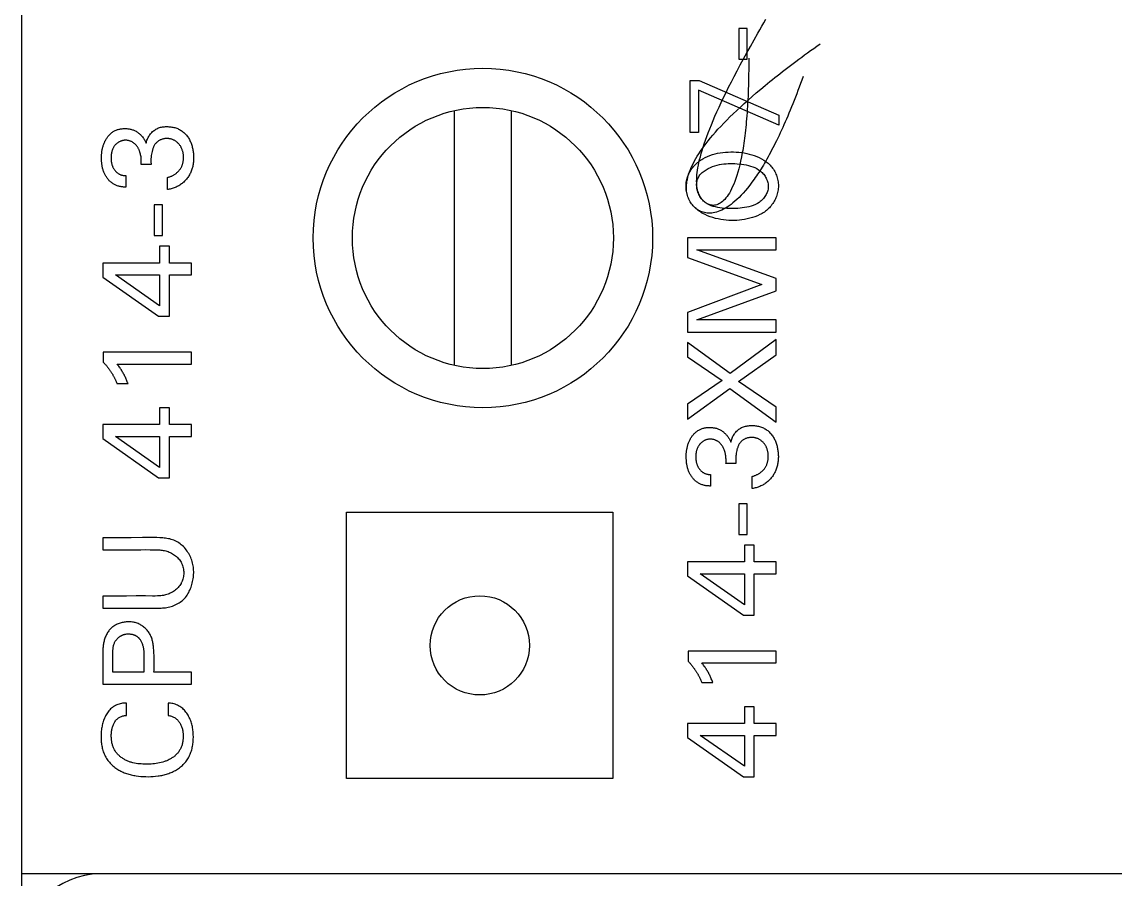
# Model space of a CAD drawing. Extents: x 10 to 610, y -247 to 1644.
# Drawn here: x 114.65 to 135.59, y 764.63 to 781.05 of the extents above; entities that cross this region are included whole.
import ezdxf

# ---------------------------------------------------------------- set-up
doc = ezdxf.new("R2010")
doc.units = 0
doc.header["$LTSCALE"] = 5
doc.header["$MEASUREMENT"] = 0
doc.layers.get('0').update_dxf_attribs({"linetype": 'CONTINUOUS'})

# ---------------------------------------------------------------- blocks, each defined once
blk = doc.blocks.new('L50')
at = {"color": 7, "linetype": 'Continuous'}
for p, q in [((-3, 16.4), (-3, 166.1)), ((285.5, 66.15), (-1.5, 66.15))]:
    blk.add_line(p, q, dxfattribs=at)
at = {"linetype": 'Continuous'}
for p, q in [((-3, 66.15), (-3, 115.65)), ((10.891, 82.335), (10.731, 82.335)), ((10.731, 82.335), (10.731, 81.75)), ((10.891, 81.75), (10.891, 82.335)), ((10.731, 81.75), (10.891, 81.75)), ((9.802, 81.342), (9.97, 81.342)), ((9.802, 80.348), (9.802, 81.342)), ((9.97, 81.342), (11.5, 80.676)), ((11.5, 80.484), (9.961, 81.153)), ((9.961, 81.153), (9.961, 80.348)), ((5.28, 80.764), (5.28, 75.886)), ((6.38, 75.886), (6.38, 80.764)), ((11.5, 80.676), (11.5, 80.484)), ((9.961, 80.348), (9.802, 80.348)), ((-0.523, 79.733), (-0.714, 79.733)), ((-1.008, 79.52), (-1.008, 79.299)), ((-0.214, 79.251), (-0.214, 79.484)), ((-0.309, 78.958), (-0.469, 78.958)), ((-0.469, 78.958), (-0.469, 78.373)), ((-0.309, 78.373), (-0.309, 78.958)), ((-0.469, 78.373), (-0.309, 78.373)), ((11.45, 78.328), (9.75, 78.328)), ((9.75, 78.328), (9.75, 77.951)), ((11.45, 78.096), (11.45, 78.328)), ((-0.175, 78.168), (-0.361, 78.168)), ((-0.361, 78.168), (-0.361, 77.846)), ((-0.175, 77.846), (-0.175, 78.168)), ((9.75, 77.951), (11.173, 77.434)), ((11.45, 77.55), (9.926, 78.096)), ((9.926, 78.096), (11.45, 78.096)), ((-0.361, 77.846), (-1.45, 77.846)), ((-1.45, 77.846), (-1.45, 77.578)), ((0.25, 77.846), (-0.175, 77.846)), ((0.25, 77.619), (0.25, 77.846)), ((-1.45, 77.578), (-0.38, 76.828)), ((-0.361, 77.027), (-1.208, 77.619)), ((-1.208, 77.619), (-0.361, 77.619)), ((-0.361, 77.619), (-0.361, 77.027)), ((-0.175, 77.619), (0.25, 77.619)), ((-0.175, 76.828), (-0.175, 77.619)), ((11.45, 77.316), (11.45, 77.55)), ((11.173, 77.434), (9.75, 76.9)), ((9.928, 76.756), (11.45, 77.316)), ((9.75, 76.9), (9.75, 76.523)), ((-0.38, 76.828), (-0.175, 76.828)), ((11.45, 76.756), (9.928, 76.756)), ((11.45, 76.523), (11.45, 76.756)), ((9.75, 76.523), (11.45, 76.523)), ((10.564, 75.732), (9.75, 76.325)), ((9.75, 76.325), (9.75, 76.047)), ((11.45, 76.384), (10.564, 75.732)), ((11.45, 76.086), (11.45, 76.384)), ((0.25, 76.139), (-1.44, 76.139)), ((-1.44, 76.139), (-1.44, 75.946)), ((0.25, 75.911), (0.25, 76.139)), ((9.75, 76.047), (10.41, 75.598)), ((10.726, 75.579), (11.45, 76.086)), ((-1.178, 75.911), (0.25, 75.911)), ((10.41, 75.598), (9.75, 75.146)), ((-1.179, 75.539), (-0.967, 75.539)), ((9.75, 74.856), (10.56, 75.441)), ((10.56, 75.441), (11.45, 74.799)), ((11.45, 75.084), (10.726, 75.579)), ((-0.175, 75.074), (-0.361, 75.074)), ((-0.361, 75.074), (-0.361, 74.752)), ((-0.175, 74.752), (-0.175, 75.074)), ((9.75, 75.146), (9.75, 74.856)), ((11.45, 74.799), (11.45, 75.084)), ((-0.361, 74.752), (-1.45, 74.752)), ((-1.45, 74.752), (-1.45, 74.484)), ((0.25, 74.752), (-0.175, 74.752)), ((0.25, 74.525), (0.25, 74.752)), ((-1.45, 74.484), (-0.38, 73.734)), ((-0.361, 73.933), (-1.208, 74.525)), ((-1.208, 74.525), (-0.361, 74.525)), ((-0.361, 74.525), (-0.361, 73.933)), ((-0.175, 74.525), (0.25, 74.525)), ((-0.175, 73.734), (-0.175, 74.525)), ((10.677, 74.01), (10.486, 74.01)), ((-0.38, 73.734), (-0.175, 73.734)), ((10.192, 73.797), (10.192, 73.576)), ((10.986, 73.528), (10.986, 73.761)), ((10.891, 73.235), (10.731, 73.235)), ((10.731, 73.235), (10.731, 72.65)), ((10.891, 72.65), (10.891, 73.235)), ((3.22, 73.075), (8.32, 73.075)), ((3.22, 67.975), (3.22, 73.075)), ((8.32, 73.075), (8.32, 67.975)), ((-1.45, 72.587), (-1.45, 72.356)), ((10.731, 72.65), (10.891, 72.65)), ((-1.45, 72.356), (-1.177, 72.356)), ((11.025, 72.445), (10.839, 72.445)), ((10.839, 72.445), (10.839, 72.123)), ((11.025, 72.123), (11.025, 72.445)), ((10.839, 72.123), (9.75, 72.123)), ((9.75, 72.123), (9.75, 71.855)), ((11.45, 72.123), (11.025, 72.123)), ((11.45, 71.896), (11.45, 72.123)), ((9.75, 71.855), (10.82, 71.105)), ((10.839, 71.304), (9.992, 71.896)), ((9.992, 71.896), (10.839, 71.896)), ((10.839, 71.896), (10.839, 71.304)), ((11.025, 71.896), (11.45, 71.896)), ((11.025, 71.105), (11.025, 71.896)), ((-1.45, 71.47), (-1.45, 71.238)), ((-0.813, 71.471), (-0.995, 71.47)), ((-1.45, 71.238), (-1.341, 71.238)), ((10.82, 71.105), (11.025, 71.105)), ((11.45, 70.416), (9.76, 70.416)), ((9.76, 70.416), (9.76, 70.223)), ((11.45, 70.188), (11.45, 70.416)), ((10.022, 70.188), (11.45, 70.188)), ((-0.664, 70.013), (-1.257, 70.013)), ((-0.665, 70.127), (-0.664, 70.013)), ((0.25, 70.013), (-0.472, 70.013)), ((0.25, 69.78), (0.25, 70.013)), ((-1.45, 69.78), (0.25, 69.78)), ((10.021, 69.816), (10.233, 69.816)), ((-0.999, 69.182), (-0.999, 69.421)), ((-0.201, 69.421), (-0.201, 69.182)), ((11.025, 69.351), (10.839, 69.351)), ((10.839, 69.351), (10.839, 69.029)), ((11.025, 69.029), (11.025, 69.351)), ((10.839, 69.029), (9.75, 69.029)), ((9.75, 69.029), (9.75, 68.761)), ((11.45, 69.029), (11.025, 69.029)), ((11.45, 68.802), (11.45, 69.029)), ((9.75, 68.761), (10.82, 68.011)), ((10.839, 68.21), (9.992, 68.802)), ((9.992, 68.802), (10.839, 68.802)), ((10.839, 68.802), (10.839, 68.21)), ((11.025, 68.802), (11.45, 68.802)), ((11.025, 68.011), (11.025, 68.802)), ((8.32, 67.975), (3.22, 67.975)), ((10.82, 68.011), (11.025, 68.011)), ((124, 66.15), (-3, 66.15))]:
    blk.add_line(p, q, dxfattribs=at)
for points in [[(9.948, 79.671), (9.957, 79.721), (9.968, 79.772), (9.981, 79.826), (9.995, 79.882), (10.011, 79.941), (10.028, 80.001), (10.048, 80.064), (10.07, 80.129), (10.093, 80.197), (10.118, 80.267), (10.145, 80.339), (10.175, 80.414), (10.206, 80.492), (10.24, 80.572), (10.275, 80.655), (10.313, 80.74), (10.353, 80.829), (10.396, 80.92), (10.441, 81.014), (10.488, 81.111), (10.537, 81.211), (10.589, 81.313), (10.643, 81.419), (10.7, 81.528), (10.76, 81.64), (10.822, 81.755), (10.887, 81.873), (10.954, 81.994), (11.024, 82.119), (11.097, 82.247), (11.135, 82.312), (11.173, 82.378), (11.212, 82.445), (11.252, 82.513)], [(9.788, 79.043), (9.776, 79.066), (9.766, 79.09), (9.757, 79.115), (9.749, 79.141), (9.743, 79.168), (9.737, 79.195), (9.733, 79.223), (9.731, 79.253), (9.729, 79.283), (9.73, 79.314), (9.731, 79.346), (9.735, 79.378), (9.739, 79.412), (9.746, 79.447), (9.754, 79.482), (9.764, 79.519), (9.776, 79.556), (9.789, 79.595), (9.804, 79.634), (9.821, 79.674), (9.84, 79.716), (9.861, 79.758), (9.885, 79.802), (9.91, 79.846), (9.937, 79.892), (9.966, 79.938), (9.998, 79.986), (10.031, 80.034), (10.067, 80.084), (10.106, 80.135), (10.146, 80.187), (10.189, 80.24), (10.235, 80.294), (10.283, 80.349), (10.333, 80.406), (10.386, 80.463), (10.442, 80.522), (10.5, 80.582), (10.561, 80.643), (10.625, 80.705), (10.691, 80.769), (10.761, 80.833), (10.833, 80.899), (10.908, 80.966), (10.986, 81.035), (11.067, 81.104), (11.151, 81.175), (11.238, 81.247), (11.283, 81.284), (11.328, 81.321), (11.374, 81.358), (11.421, 81.395), (11.469, 81.433), (11.518, 81.471), (11.567, 81.51), (11.618, 81.549), (11.669, 81.588), (11.721, 81.627), (11.773, 81.667), (11.827, 81.707), (11.882, 81.748), (11.937, 81.788), (11.993, 81.83), (12.05, 81.871), (12.108, 81.913), (12.167, 81.955), (12.226, 81.997), (12.287, 82.04)], [(10.922, 81.771), (10.922, 81.692), (10.922, 81.614), (10.921, 81.538), (10.92, 81.463), (10.919, 81.389), (10.917, 81.317), (10.915, 81.246), (10.913, 81.176), (10.91, 81.108), (10.908, 81.041), (10.904, 80.975), (10.901, 80.911), (10.897, 80.848), (10.893, 80.786), (10.889, 80.725), (10.885, 80.666), (10.88, 80.608), (10.875, 80.551), (10.87, 80.495), (10.864, 80.44), (10.859, 80.387), (10.853, 80.335), (10.847, 80.284), (10.84, 80.234), (10.834, 80.186), (10.827, 80.138), (10.82, 80.092), (10.813, 80.046), (10.806, 80.002), (10.798, 79.959), (10.782, 79.876), (10.766, 79.797), (10.749, 79.723), (10.731, 79.652), (10.713, 79.586), (10.694, 79.523), (10.675, 79.464), (10.655, 79.409), (10.635, 79.357), (10.614, 79.309), (10.594, 79.265), (10.572, 79.223), (10.551, 79.186), (10.529, 79.151), (10.507, 79.119), (10.485, 79.091), (10.463, 79.065), (10.441, 79.042), (10.418, 79.022), (10.396, 79.005), (10.374, 78.99), (10.352, 78.977), (10.33, 78.967), (10.308, 78.96), (10.286, 78.955), (10.265, 78.951), (10.244, 78.95), (10.223, 78.951), (10.203, 78.954), (10.183, 78.958), (10.163, 78.964), (10.144, 78.972), (10.125, 78.982), (10.107, 78.992), (10.09, 79.005), (10.073, 79.018), (10.057, 79.033), (10.042, 79.048), (10.027, 79.065), (10.013, 79.083), (10, 79.101), (9.988, 79.121), (9.977, 79.141), (9.967, 79.161), (9.957, 79.182), (9.949, 79.204), (9.942, 79.225), (9.936, 79.247), (9.931, 79.27), (9.927, 79.292), (9.925, 79.314), (9.923, 79.336), (9.923, 79.358), (9.925, 79.38), (9.928, 79.401), (9.932, 79.421), (9.937, 79.442), (9.945, 79.461), (9.953, 79.48), (9.963, 79.498), (9.975, 79.516), (9.987, 79.533), (10.001, 79.549), (10.016, 79.564), (10.032, 79.579), (10.067, 79.607), (10.104, 79.632), (10.145, 79.654), (10.187, 79.675), (10.23, 79.692), (10.273, 79.707), (10.317, 79.72), (10.36, 79.73), (10.403, 79.738), (10.446, 79.744), (10.488, 79.748), (10.53, 79.75), (10.572, 79.751), (10.614, 79.75), (10.656, 79.749), (10.699, 79.745), (10.785, 79.737), (10.828, 79.731), (10.872, 79.723), (10.915, 79.714), (10.957, 79.703), (10.998, 79.69), (11.038, 79.674), (11.076, 79.655), (11.112, 79.633), (11.147, 79.607), (11.163, 79.593), (11.179, 79.578), (11.194, 79.561), (11.208, 79.544), (11.221, 79.527), (11.234, 79.508), (11.245, 79.489), (11.256, 79.469), (11.265, 79.449), (11.273, 79.428), (11.28, 79.407), (11.286, 79.386), (11.291, 79.365), (11.294, 79.343), (11.295, 79.322), (11.296, 79.3), (11.294, 79.279), (11.291, 79.258), (11.286, 79.236), (11.28, 79.216), (11.273, 79.195), (11.265, 79.175), (11.255, 79.155), (11.244, 79.136), (11.232, 79.118), (11.219, 79.1), (11.205, 79.082), (11.19, 79.066), (11.174, 79.05), (11.158, 79.035), (11.141, 79.021), (11.124, 79.007), (11.087, 78.984), (11.049, 78.964), (11.009, 78.947), (10.968, 78.933), (10.926, 78.922), (10.884, 78.913), (10.841, 78.906), (10.799, 78.9), (10.757, 78.896), (10.715, 78.893), (10.673, 78.89), (10.588, 78.889), (10.503, 78.892), (10.415, 78.898), (10.371, 78.903), (10.328, 78.91), (10.284, 78.919), (10.242, 78.93), (10.201, 78.944), (10.162, 78.961), (10.124, 78.981), (10.106, 78.993), (10.089, 79.005), (10.072, 79.019), (10.056, 79.034), (10.041, 79.05), (10.026, 79.067), (10.012, 79.085), (9.999, 79.104), (9.987, 79.125), (9.976, 79.147), (9.966, 79.171), (9.957, 79.196), (9.949, 79.222), (9.942, 79.25), (9.936, 79.28), (9.931, 79.311), (9.928, 79.344), (9.925, 79.378), (9.924, 79.415), (9.925, 79.453), (9.926, 79.492), (9.93, 79.534), (9.934, 79.578), (9.94, 79.623), (9.948, 79.671)], [(11.964, 81.42), (11.939, 81.35), (11.914, 81.282), (11.889, 81.214), (11.865, 81.148), (11.84, 81.083), (11.815, 81.019), (11.791, 80.956), (11.766, 80.895), (11.742, 80.834), (11.718, 80.774), (11.693, 80.716), (11.669, 80.659), (11.645, 80.602), (11.621, 80.547), (11.597, 80.492), (11.573, 80.439), (11.549, 80.387), (11.525, 80.336), (11.502, 80.286), (11.478, 80.236), (11.455, 80.188), (11.431, 80.141), (11.408, 80.095), (11.385, 80.049), (11.361, 80.005), (11.338, 79.962), (11.315, 79.919), (11.293, 79.878), (11.27, 79.837), (11.247, 79.798), (11.224, 79.759), (11.202, 79.721), (11.18, 79.684), (11.157, 79.648), (11.135, 79.613), (11.113, 79.579), (11.091, 79.545), (11.069, 79.513), (11.048, 79.481), (11.026, 79.45), (10.983, 79.391), (10.941, 79.335), (10.899, 79.282), (10.857, 79.232), (10.816, 79.186), (10.776, 79.142), (10.736, 79.102), (10.697, 79.064), (10.658, 79.029), (10.62, 78.997), (10.583, 78.967), (10.546, 78.941), (10.51, 78.916), (10.474, 78.895), (10.439, 78.875), (10.405, 78.858), (10.371, 78.844), (10.338, 78.831), (10.306, 78.821), (10.274, 78.813), (10.243, 78.807), (10.213, 78.803), (10.184, 78.801), (10.155, 78.801), (10.128, 78.802), (10.101, 78.806), (10.074, 78.811), (10.049, 78.817), (10.025, 78.825), (10.001, 78.835), (9.978, 78.846), (9.956, 78.858), (9.935, 78.872), (9.915, 78.887), (9.896, 78.903), (9.877, 78.92), (9.86, 78.938), (9.844, 78.958), (9.828, 78.978), (9.814, 78.999), (9.8, 79.02), (9.788, 79.043), (9.776, 79.066), (9.766, 79.09), (9.756, 79.114), (9.748, 79.138), (9.741, 79.163), (9.735, 79.189), (9.73, 79.215), (9.726, 79.24), (9.723, 79.266), (9.721, 79.292), (9.721, 79.319), (9.721, 79.345), (9.723, 79.371), (9.726, 79.396), (9.73, 79.422), (9.736, 79.447), (9.742, 79.472), (9.75, 79.496), (9.759, 79.52), (9.769, 79.544), (9.78, 79.567), (9.792, 79.59), (9.805, 79.612), (9.819, 79.634), (9.834, 79.655), (9.85, 79.675), (9.866, 79.695), (9.883, 79.714), (9.901, 79.733), (9.92, 79.751), (9.939, 79.768), (9.959, 79.784), (9.979, 79.8), (10, 79.815), (10.021, 79.829), (10.042, 79.842), (10.087, 79.867), (10.132, 79.888), (10.179, 79.907), (10.227, 79.923), (10.276, 79.937), (10.326, 79.948), (10.376, 79.957), (10.427, 79.964), (10.478, 79.968), (10.53, 79.971), (10.581, 79.973), (10.632, 79.972), (10.683, 79.97), (10.733, 79.967), (10.783, 79.961), (10.833, 79.954), (10.883, 79.944), (10.932, 79.933), (10.98, 79.919), (11.029, 79.903), (11.076, 79.885), (11.123, 79.864), (11.168, 79.841), (11.212, 79.815), (11.233, 79.801), (11.254, 79.786), (11.274, 79.771), (11.293, 79.755), (11.312, 79.738), (11.33, 79.72), (11.347, 79.701), (11.364, 79.682), (11.38, 79.662), (11.394, 79.641), (11.408, 79.62), (11.421, 79.597), (11.433, 79.574), (11.443, 79.55), (11.453, 79.526), (11.462, 79.501), (11.469, 79.476), (11.476, 79.451), (11.481, 79.425), (11.485, 79.399), (11.488, 79.373), (11.49, 79.347), (11.49, 79.322), (11.49, 79.296), (11.488, 79.27), (11.485, 79.245), (11.481, 79.219), (11.475, 79.194), (11.469, 79.169), (11.461, 79.145), (11.453, 79.121), (11.444, 79.097), (11.433, 79.073), (11.422, 79.05), (11.409, 79.028), (11.396, 79.006), (11.382, 78.984), (11.367, 78.964), (11.352, 78.943), (11.335, 78.924), (11.318, 78.905), (11.3, 78.887), (11.281, 78.87), (11.262, 78.853), (11.242, 78.837), (11.222, 78.822), (11.2, 78.808), (11.179, 78.795), (11.156, 78.783), (11.134, 78.772), (11.087, 78.751), (11.039, 78.733), (10.991, 78.717), (10.941, 78.704), (10.892, 78.692), (10.842, 78.682), (10.792, 78.674)], [(-1.008, 79.299), (-1.023, 79.299), (-1.038, 79.3), (-1.053, 79.301), (-1.068, 79.302), (-1.083, 79.304), (-1.098, 79.306), (-1.113, 79.309), (-1.128, 79.312), (-1.143, 79.316), (-1.158, 79.32), (-1.172, 79.325), (-1.187, 79.33), (-1.201, 79.336), (-1.215, 79.343), (-1.228, 79.349), (-1.241, 79.357), (-1.254, 79.365), (-1.267, 79.373), (-1.279, 79.382), (-1.291, 79.391), (-1.303, 79.401), (-1.314, 79.411), (-1.325, 79.422), (-1.335, 79.433), (-1.345, 79.445), (-1.355, 79.457), (-1.364, 79.469), (-1.373, 79.481), (-1.381, 79.494), (-1.389, 79.506), (-1.397, 79.52), (-1.404, 79.533), (-1.411, 79.546), (-1.418, 79.56), (-1.424, 79.574), (-1.43, 79.588), (-1.435, 79.602), (-1.44, 79.617), (-1.445, 79.631), (-1.449, 79.646), (-1.453, 79.66), (-1.456, 79.675), (-1.459, 79.69), (-1.462, 79.705), (-1.465, 79.72), (-1.467, 79.735), (-1.469, 79.75), (-1.471, 79.765), (-1.473, 79.795), (-1.475, 79.825), (-1.475, 79.856), (-1.475, 79.886), (-1.474, 79.916), (-1.471, 79.947), (-1.47, 79.962), (-1.468, 79.977), (-1.466, 79.992), (-1.463, 80.007), (-1.46, 80.022), (-1.457, 80.036), (-1.454, 80.051), (-1.45, 80.066), (-1.446, 80.081), (-1.442, 80.095), (-1.437, 80.109), (-1.432, 80.124), (-1.426, 80.138), (-1.42, 80.152), (-1.414, 80.166), (-1.408, 80.179), (-1.401, 80.193), (-1.393, 80.206), (-1.385, 80.219), (-1.377, 80.232), (-1.369, 80.245), (-1.36, 80.257), (-1.351, 80.269), (-1.341, 80.281), (-1.331, 80.292), (-1.321, 80.303), (-1.31, 80.314), (-1.299, 80.324), (-1.287, 80.334), (-1.275, 80.343), (-1.263, 80.352), (-1.25, 80.361), (-1.237, 80.369), (-1.224, 80.376), (-1.21, 80.383), (-1.196, 80.389), (-1.182, 80.395), (-1.168, 80.4), (-1.153, 80.404), (-1.138, 80.408), (-1.124, 80.411), (-1.109, 80.414), (-1.094, 80.417), (-1.079, 80.418), (-1.063, 80.42), (-1.048, 80.421), (-1.033, 80.421), (-1.018, 80.421), (-1.003, 80.42), (-0.987, 80.419), (-0.972, 80.418), (-0.957, 80.416), (-0.942, 80.414), (-0.927, 80.411), (-0.912, 80.407), (-0.898, 80.403), (-0.883, 80.399), (-0.869, 80.394), (-0.855, 80.388), (-0.841, 80.382), (-0.827, 80.375), (-0.814, 80.368), (-0.801, 80.36), (-0.788, 80.352), (-0.776, 80.343), (-0.764, 80.334), (-0.752, 80.324), (-0.74, 80.314), (-0.729, 80.304), (-0.719, 80.293), (-0.708, 80.282), (-0.699, 80.27), (-0.689, 80.259), (-0.68, 80.246), (-0.671, 80.234), (-0.663, 80.222), (-0.655, 80.209), (-0.647, 80.196), (-0.64, 80.182), (-0.633, 80.169), (-0.626, 80.155), (-0.62, 80.141)], [(-0.62, 80.141), (-0.616, 80.16), (-0.61, 80.179), (-0.604, 80.197), (-0.597, 80.216), (-0.589, 80.234), (-0.58, 80.251), (-0.571, 80.269), (-0.56, 80.285), (-0.549, 80.302), (-0.537, 80.318), (-0.524, 80.333), (-0.51, 80.347), (-0.496, 80.361), (-0.481, 80.374), (-0.466, 80.386), (-0.45, 80.397), (-0.433, 80.408), (-0.416, 80.417), (-0.399, 80.425), (-0.381, 80.432), (-0.362, 80.438), (-0.343, 80.444), (-0.324, 80.448), (-0.305, 80.451), (-0.285, 80.454), (-0.266, 80.456), (-0.246, 80.457), (-0.226, 80.457), (-0.206, 80.457), (-0.187, 80.456), (-0.167, 80.455), (-0.148, 80.453), (-0.129, 80.45), (-0.109, 80.447), (-0.09, 80.443), (-0.071, 80.438), (-0.053, 80.432), (-0.034, 80.426), (-0.016, 80.419), (0.002, 80.411), (0.019, 80.402), (0.036, 80.392), (0.053, 80.382), (0.069, 80.371), (0.085, 80.359), (0.1, 80.347), (0.114, 80.334), (0.128, 80.32), (0.142, 80.306), (0.154, 80.291), (0.166, 80.275), (0.178, 80.26), (0.189, 80.243), (0.199, 80.227), (0.209, 80.21), (0.218, 80.193), (0.226, 80.175), (0.234, 80.157), (0.241, 80.139), (0.248, 80.121), (0.254, 80.102), (0.259, 80.083), (0.264, 80.064), (0.269, 80.045), (0.273, 80.026), (0.276, 80.007), (0.28, 79.988), (0.282, 79.969), (0.284, 79.949), (0.286, 79.93), (0.287, 79.91), (0.288, 79.891), (0.289, 79.871), (0.289, 79.852), (0.288, 79.832), (0.287, 79.813), (0.286, 79.793), (0.284, 79.774), (0.282, 79.755), (0.279, 79.735), (0.276, 79.716), (0.272, 79.697), (0.267, 79.678), (0.262, 79.659), (0.256, 79.64), (0.25, 79.622), (0.243, 79.604), (0.235, 79.586), (0.227, 79.568), (0.218, 79.551), (0.209, 79.534), (0.199, 79.517), (0.189, 79.5), (0.178, 79.484), (0.166, 79.469), (0.154, 79.453), (0.141, 79.438), (0.128, 79.424), (0.114, 79.41), (0.1, 79.396), (0.086, 79.383), (0.071, 79.371), (0.055, 79.359), (0.039, 79.348), (0.023, 79.337), (0.006, 79.327), (-0.011, 79.317), (-0.028, 79.308), (-0.046, 79.3), (-0.064, 79.292), (-0.082, 79.285), (-0.1, 79.278), (-0.119, 79.272), (-0.138, 79.267), (-0.157, 79.262), (-0.176, 79.258), (-0.195, 79.254), (-0.214, 79.251)], [(-0.214, 79.484), (-0.201, 79.487), (-0.189, 79.49), (-0.177, 79.494), (-0.165, 79.498), (-0.153, 79.502), (-0.142, 79.507), (-0.131, 79.511), (-0.12, 79.517), (-0.109, 79.522), (-0.098, 79.528), (-0.088, 79.534), (-0.077, 79.54), (-0.067, 79.547), (-0.057, 79.554), (-0.048, 79.562), (-0.038, 79.569), (-0.029, 79.577), (-0.019, 79.585), (-0.01, 79.594), (-0.002, 79.603), (0.007, 79.612), (0.015, 79.621), (0.022, 79.631), (0.03, 79.641), (0.037, 79.651), (0.043, 79.662), (0.05, 79.672), (0.055, 79.683), (0.061, 79.694), (0.066, 79.705), (0.07, 79.717), (0.074, 79.728), (0.078, 79.74), (0.081, 79.752), (0.084, 79.764), (0.087, 79.776), (0.089, 79.788), (0.091, 79.801), (0.093, 79.813), (0.094, 79.826), (0.095, 79.838), (0.096, 79.85), (0.096, 79.863), (0.096, 79.875), (0.096, 79.888), (0.095, 79.9), (0.094, 79.913), (0.093, 79.925), (0.091, 79.937), (0.089, 79.949), (0.087, 79.962), (0.084, 79.974), (0.081, 79.986), (0.077, 79.997), (0.073, 80.009), (0.069, 80.021), (0.064, 80.032), (0.059, 80.043), (0.054, 80.054), (0.048, 80.065), (0.042, 80.076), (0.035, 80.087), (0.028, 80.097), (0.021, 80.107), (0.013, 80.117), (0.005, 80.126), (-0.004, 80.135), (-0.012, 80.144), (-0.021, 80.153), (-0.031, 80.161), (-0.04, 80.169), (-0.05, 80.176), (-0.061, 80.183), (-0.071, 80.189), (-0.082, 80.195), (-0.093, 80.201), (-0.104, 80.206), (-0.116, 80.211), (-0.128, 80.215), (-0.139, 80.218), (-0.151, 80.222), (-0.164, 80.224), (-0.176, 80.226), (-0.188, 80.228), (-0.201, 80.229), (-0.213, 80.23), (-0.226, 80.23), (-0.238, 80.229), (-0.251, 80.228), (-0.264, 80.227), (-0.276, 80.225), (-0.289, 80.222), (-0.301, 80.219), (-0.313, 80.215), (-0.325, 80.211), (-0.337, 80.207), (-0.349, 80.202), (-0.36, 80.196), (-0.371, 80.19), (-0.382, 80.184), (-0.392, 80.177), (-0.402, 80.169), (-0.411, 80.161), (-0.421, 80.153), (-0.429, 80.144), (-0.437, 80.135), (-0.445, 80.126), (-0.452, 80.116), (-0.459, 80.106), (-0.465, 80.095), (-0.471, 80.084), (-0.476, 80.073), (-0.481, 80.062), (-0.486, 80.05), (-0.49, 80.038), (-0.494, 80.026), (-0.498, 80.014), (-0.501, 80.002), (-0.504, 79.99), (-0.507, 79.978), (-0.512, 79.953), (-0.517, 79.929), (-0.521, 79.905), (-0.522, 79.893), (-0.524, 79.881), (-0.525, 79.869), (-0.526, 79.857), (-0.527, 79.844), (-0.528, 79.832), (-0.528, 79.82), (-0.528, 79.808), (-0.528, 79.796), (-0.528, 79.783), (-0.527, 79.771), (-0.526, 79.758), (-0.525, 79.746), (-0.523, 79.733)], [(-0.714, 79.733), (-0.712, 79.754), (-0.712, 79.774), (-0.712, 79.795), (-0.712, 79.815), (-0.714, 79.835), (-0.715, 79.856), (-0.718, 79.876), (-0.721, 79.896), (-0.725, 79.916), (-0.727, 79.926), (-0.73, 79.936), (-0.732, 79.946), (-0.735, 79.956), (-0.738, 79.965), (-0.741, 79.975), (-0.744, 79.985), (-0.748, 79.995), (-0.752, 80.004), (-0.756, 80.014), (-0.76, 80.023), (-0.765, 80.032), (-0.77, 80.042), (-0.775, 80.051), (-0.78, 80.059), (-0.785, 80.068), (-0.791, 80.077), (-0.797, 80.085), (-0.803, 80.093), (-0.81, 80.101), (-0.817, 80.109), (-0.824, 80.116), (-0.831, 80.124), (-0.839, 80.13), (-0.847, 80.137), (-0.855, 80.143), (-0.863, 80.149), (-0.872, 80.155), (-0.88, 80.16), (-0.889, 80.165), (-0.899, 80.17), (-0.908, 80.174), (-0.917, 80.178), (-0.927, 80.182), (-0.937, 80.185), (-0.947, 80.188), (-0.957, 80.19), (-0.967, 80.192), (-0.977, 80.194), (-0.988, 80.195), (-0.998, 80.196), (-1.009, 80.196), (-1.019, 80.196), (-1.029, 80.196), (-1.04, 80.195), (-1.05, 80.194), (-1.06, 80.192), (-1.071, 80.19), (-1.081, 80.187), (-1.091, 80.185), (-1.1, 80.181), (-1.11, 80.178), (-1.12, 80.174), (-1.129, 80.169), (-1.138, 80.164), (-1.147, 80.159), (-1.156, 80.154), (-1.165, 80.148), (-1.173, 80.141), (-1.181, 80.135), (-1.189, 80.128), (-1.196, 80.121), (-1.204, 80.114), (-1.211, 80.106), (-1.218, 80.098), (-1.224, 80.09), (-1.23, 80.082), (-1.236, 80.073), (-1.242, 80.064), (-1.247, 80.055), (-1.252, 80.046), (-1.256, 80.037), (-1.261, 80.028), (-1.264, 80.018), (-1.268, 80.009), (-1.271, 79.999), (-1.274, 79.989), (-1.277, 79.979), (-1.28, 79.97), (-1.282, 79.959), (-1.284, 79.949), (-1.286, 79.939), (-1.287, 79.929), (-1.289, 79.919), (-1.29, 79.908), (-1.291, 79.898), (-1.291, 79.888), (-1.292, 79.877), (-1.292, 79.867), (-1.292, 79.857), (-1.292, 79.846), (-1.292, 79.836), (-1.292, 79.826), (-1.291, 79.816), (-1.29, 79.805), (-1.289, 79.795), (-1.288, 79.785), (-1.286, 79.775), (-1.284, 79.765), (-1.282, 79.755), (-1.28, 79.745), (-1.277, 79.735), (-1.274, 79.725), (-1.271, 79.715), (-1.267, 79.705), (-1.263, 79.696), (-1.259, 79.686), (-1.255, 79.677), (-1.25, 79.667), (-1.245, 79.658), (-1.239, 79.649), (-1.234, 79.64), (-1.228, 79.632), (-1.222, 79.623), (-1.215, 79.615), (-1.208, 79.607), (-1.201, 79.599), (-1.194, 79.592), (-1.187, 79.585), (-1.179, 79.578), (-1.171, 79.572), (-1.163, 79.565), (-1.155, 79.56), (-1.146, 79.554), (-1.138, 79.549), (-1.129, 79.545), (-1.12, 79.541), (-1.111, 79.537), (-1.101, 79.534), (-1.092, 79.531), (-1.082, 79.528), (-1.072, 79.526), (-1.062, 79.524), (-1.052, 79.523), (-1.041, 79.521), (-1.03, 79.521), (-1.019, 79.52), (-1.008, 79.52)], [(10.792, 78.674), (10.742, 78.668), (10.692, 78.663), (10.642, 78.661), (10.591, 78.66), (10.541, 78.662), (10.49, 78.665), (10.439, 78.671), (10.388, 78.679), (10.337, 78.689), (10.286, 78.701), (10.235, 78.715), (10.185, 78.731), (10.135, 78.75), (10.087, 78.772), (10.041, 78.796), (10.018, 78.809), (9.996, 78.823), (9.975, 78.837), (9.954, 78.852), (9.933, 78.868), (9.914, 78.884), (9.895, 78.902), (9.877, 78.919), (9.86, 78.938), (9.844, 78.958), (9.828, 78.978)], [(-1.44, 75.946), (-1.433, 75.938), (-1.425, 75.93), (-1.418, 75.922), (-1.41, 75.914), (-1.403, 75.906), (-1.395, 75.897), (-1.388, 75.889), (-1.381, 75.881), (-1.374, 75.872), (-1.367, 75.863), (-1.36, 75.855), (-1.353, 75.846), (-1.346, 75.837), (-1.34, 75.828), (-1.333, 75.82), (-1.327, 75.811), (-1.32, 75.802), (-1.314, 75.793), (-1.308, 75.783), (-1.301, 75.774), (-1.295, 75.765), (-1.289, 75.756), (-1.283, 75.746), (-1.277, 75.737), (-1.272, 75.728), (-1.266, 75.718), (-1.26, 75.709), (-1.255, 75.699), (-1.249, 75.689), (-1.244, 75.68), (-1.239, 75.67), (-1.234, 75.66), (-1.229, 75.65), (-1.224, 75.64), (-1.219, 75.63), (-1.214, 75.62), (-1.209, 75.61), (-1.205, 75.6), (-1.2, 75.59), (-1.196, 75.58), (-1.191, 75.57), (-1.187, 75.56), (-1.183, 75.549), (-1.179, 75.539)], [(-0.967, 75.539), (-0.974, 75.556), (-0.981, 75.574), (-0.988, 75.591), (-0.995, 75.608), (-1.003, 75.625), (-1.01, 75.642), (-1.018, 75.659), (-1.026, 75.676), (-1.034, 75.693), (-1.043, 75.71), (-1.051, 75.726), (-1.06, 75.743), (-1.07, 75.759), (-1.079, 75.775), (-1.084, 75.783), (-1.089, 75.791), (-1.094, 75.799), (-1.099, 75.807), (-1.104, 75.815), (-1.11, 75.822), (-1.115, 75.83), (-1.12, 75.838), (-1.126, 75.845), (-1.131, 75.853), (-1.143, 75.868), (-1.154, 75.882), (-1.166, 75.897), (-1.178, 75.911)], [(10.192, 73.576), (10.177, 73.576), (10.162, 73.577), (10.147, 73.578), (10.132, 73.579), (10.117, 73.581), (10.102, 73.583), (10.087, 73.586), (10.072, 73.589), (10.057, 73.593), (10.042, 73.597), (10.028, 73.602), (10.013, 73.607), (9.999, 73.613), (9.985, 73.62), (9.972, 73.626), (9.959, 73.634), (9.946, 73.642), (9.933, 73.65), (9.921, 73.659), (9.909, 73.668), (9.897, 73.678), (9.886, 73.689), (9.875, 73.699), (9.865, 73.71), (9.855, 73.722), (9.845, 73.734), (9.836, 73.746), (9.827, 73.758), (9.819, 73.771), (9.811, 73.784), (9.803, 73.797), (9.796, 73.81), (9.789, 73.823), (9.782, 73.837), (9.776, 73.851), (9.77, 73.865), (9.765, 73.879), (9.76, 73.894), (9.755, 73.908), (9.751, 73.923), (9.747, 73.937), (9.744, 73.952), (9.741, 73.967), (9.738, 73.982), (9.735, 73.997), (9.733, 74.012), (9.731, 74.027), (9.729, 74.042), (9.727, 74.072), (9.725, 74.102), (9.725, 74.133), (9.725, 74.163), (9.726, 74.193), (9.729, 74.224), (9.73, 74.239), (9.732, 74.254), (9.734, 74.269), (9.737, 74.284), (9.74, 74.299), (9.743, 74.314), (9.746, 74.328), (9.75, 74.343), (9.754, 74.358), (9.758, 74.372), (9.763, 74.387), (9.768, 74.401), (9.774, 74.415), (9.78, 74.429), (9.786, 74.443), (9.792, 74.456), (9.799, 74.47), (9.807, 74.483), (9.815, 74.496), (9.823, 74.509), (9.831, 74.522), (9.84, 74.534), (9.849, 74.546), (9.859, 74.558), (9.869, 74.569), (9.879, 74.58), (9.89, 74.591), (9.901, 74.601), (9.913, 74.611), (9.925, 74.621), (9.937, 74.629), (9.95, 74.638), (9.963, 74.646), (9.976, 74.653), (9.99, 74.66), (10.004, 74.666), (10.018, 74.672), (10.032, 74.677), (10.047, 74.681), (10.062, 74.685), (10.076, 74.689), (10.091, 74.691), (10.106, 74.694), (10.121, 74.696), (10.137, 74.697), (10.152, 74.698), (10.167, 74.698), (10.182, 74.698), (10.197, 74.698), (10.213, 74.697), (10.228, 74.695), (10.243, 74.693), (10.258, 74.691), (10.273, 74.688), (10.288, 74.685), (10.302, 74.681), (10.317, 74.676), (10.331, 74.671), (10.345, 74.665), (10.359, 74.659), (10.373, 74.652), (10.386, 74.645), (10.399, 74.637), (10.412, 74.629), (10.424, 74.62), (10.436, 74.611), (10.448, 74.602), (10.46, 74.591), (10.471, 74.581), (10.481, 74.57), (10.492, 74.559), (10.501, 74.547), (10.511, 74.536), (10.52, 74.524), (10.529, 74.511), (10.537, 74.499), (10.545, 74.486), (10.553, 74.473), (10.56, 74.46), (10.567, 74.446), (10.574, 74.432), (10.58, 74.419)], [(10.58, 74.419), (10.584, 74.437), (10.59, 74.456), (10.596, 74.475), (10.603, 74.493), (10.611, 74.511), (10.62, 74.528), (10.629, 74.546), (10.64, 74.563), (10.651, 74.579), (10.663, 74.595), (10.676, 74.61), (10.69, 74.624), (10.704, 74.638), (10.719, 74.651), (10.734, 74.663), (10.75, 74.674), (10.767, 74.685), (10.784, 74.694), (10.801, 74.702), (10.819, 74.709), (10.838, 74.716), (10.857, 74.721), (10.876, 74.725), (10.895, 74.728), (10.915, 74.731), (10.934, 74.733), (10.954, 74.734), (10.974, 74.734), (10.994, 74.734), (11.013, 74.733), (11.033, 74.732), (11.052, 74.73), (11.071, 74.727), (11.091, 74.724), (11.11, 74.72), (11.129, 74.715), (11.147, 74.709), (11.166, 74.703), (11.184, 74.696), (11.202, 74.688), (11.219, 74.679), (11.236, 74.67), (11.253, 74.659), (11.269, 74.648), (11.285, 74.637), (11.3, 74.624), (11.314, 74.611), (11.328, 74.597), (11.342, 74.583), (11.354, 74.568), (11.366, 74.553), (11.378, 74.537), (11.389, 74.521), (11.399, 74.504), (11.409, 74.487), (11.418, 74.47), (11.426, 74.452), (11.434, 74.434), (11.441, 74.416), (11.448, 74.398), (11.454, 74.379), (11.459, 74.36), (11.464, 74.342), (11.469, 74.323), (11.473, 74.303), (11.476, 74.284), (11.48, 74.265), (11.482, 74.246), (11.484, 74.226), (11.486, 74.207), (11.487, 74.187), (11.488, 74.168), (11.489, 74.148), (11.489, 74.129), (11.488, 74.109), (11.487, 74.09), (11.486, 74.07), (11.484, 74.051), (11.482, 74.032), (11.479, 74.012), (11.476, 73.993), (11.472, 73.974), (11.467, 73.955), (11.462, 73.936), (11.456, 73.918), (11.45, 73.899), (11.443, 73.881), (11.435, 73.863), (11.427, 73.845), (11.418, 73.828), (11.409, 73.811), (11.399, 73.794), (11.389, 73.777), (11.378, 73.761), (11.366, 73.746), (11.354, 73.73), (11.341, 73.715), (11.328, 73.701), (11.314, 73.687), (11.3, 73.673), (11.286, 73.66), (11.271, 73.648), (11.255, 73.636), (11.239, 73.625), (11.223, 73.614), (11.206, 73.604), (11.189, 73.594), (11.172, 73.585), (11.154, 73.577), (11.136, 73.569), (11.118, 73.562), (11.1, 73.556), (11.081, 73.55), (11.062, 73.544), (11.043, 73.539), (11.024, 73.535), (11.005, 73.531), (10.986, 73.528)], [(10.486, 74.01), (10.488, 74.031), (10.488, 74.051), (10.488, 74.072), (10.488, 74.092), (10.486, 74.112), (10.485, 74.133), (10.482, 74.153), (10.479, 74.173), (10.475, 74.193), (10.473, 74.203), (10.47, 74.213), (10.468, 74.223), (10.465, 74.233), (10.462, 74.243), (10.459, 74.252), (10.456, 74.262), (10.452, 74.272), (10.448, 74.281), (10.444, 74.291), (10.44, 74.3), (10.435, 74.309), (10.43, 74.319), (10.425, 74.328), (10.42, 74.337), (10.415, 74.345), (10.409, 74.354), (10.403, 74.362), (10.397, 74.37), (10.39, 74.378), (10.383, 74.386), (10.376, 74.393), (10.369, 74.401), (10.361, 74.408), (10.353, 74.414), (10.345, 74.42), (10.337, 74.426), (10.328, 74.432), (10.32, 74.437), (10.311, 74.442), (10.301, 74.447), (10.292, 74.451), (10.283, 74.455), (10.273, 74.459), (10.263, 74.462), (10.253, 74.465), (10.243, 74.467), (10.233, 74.469), (10.223, 74.471), (10.212, 74.472), (10.202, 74.473), (10.191, 74.473), (10.181, 74.473), (10.171, 74.473), (10.16, 74.472), (10.15, 74.471), (10.14, 74.469), (10.129, 74.467), (10.119, 74.465), (10.109, 74.462), (10.1, 74.458), (10.09, 74.455), (10.08, 74.451), (10.071, 74.446), (10.062, 74.441), (10.053, 74.436), (10.044, 74.431), (10.035, 74.425), (10.027, 74.419), (10.019, 74.412), (10.011, 74.405), (10.004, 74.398), (9.996, 74.391), (9.989, 74.383), (9.982, 74.375), (9.976, 74.367), (9.97, 74.359), (9.964, 74.35), (9.958, 74.341), (9.953, 74.333), (9.948, 74.323), (9.944, 74.314), (9.939, 74.305), (9.936, 74.295), (9.932, 74.286), (9.929, 74.276), (9.926, 74.266), (9.923, 74.257), (9.92, 74.247), (9.918, 74.237), (9.916, 74.226), (9.914, 74.216), (9.913, 74.206), (9.911, 74.196), (9.91, 74.186), (9.909, 74.175), (9.909, 74.165), (9.908, 74.155), (9.908, 74.144), (9.908, 74.134), (9.908, 74.124), (9.908, 74.113), (9.908, 74.103), (9.909, 74.093), (9.91, 74.082), (9.911, 74.072), (9.912, 74.062), (9.914, 74.052), (9.916, 74.042), (9.918, 74.032), (9.92, 74.022), (9.923, 74.012), (9.926, 74.002), (9.929, 73.992), (9.933, 73.982), (9.937, 73.973), (9.941, 73.963), (9.945, 73.954), (9.95, 73.945), (9.955, 73.935), (9.961, 73.926), (9.966, 73.918), (9.972, 73.909), (9.978, 73.9), (9.985, 73.892), (9.992, 73.884), (9.999, 73.877), (10.006, 73.869), (10.013, 73.862), (10.021, 73.855), (10.029, 73.849), (10.037, 73.843), (10.045, 73.837), (10.054, 73.832), (10.062, 73.827), (10.071, 73.822), (10.08, 73.818), (10.089, 73.814), (10.099, 73.811), (10.108, 73.808), (10.118, 73.805), (10.128, 73.803), (10.138, 73.801), (10.148, 73.8), (10.159, 73.799), (10.17, 73.798), (10.181, 73.797), (10.192, 73.797)], [(10.986, 73.761), (10.999, 73.764), (11.011, 73.767), (11.023, 73.771), (11.035, 73.775), (11.047, 73.779), (11.058, 73.784), (11.069, 73.789), (11.08, 73.794), (11.091, 73.799), (11.102, 73.805), (11.112, 73.811), (11.123, 73.818), (11.133, 73.824), (11.143, 73.831), (11.152, 73.839), (11.162, 73.846), (11.171, 73.854), (11.181, 73.863), (11.19, 73.871), (11.198, 73.88), (11.207, 73.889), (11.215, 73.899), (11.222, 73.908), (11.23, 73.918), (11.237, 73.928), (11.243, 73.939), (11.25, 73.949), (11.255, 73.96), (11.261, 73.971), (11.266, 73.982), (11.27, 73.994), (11.274, 74.006), (11.278, 74.017), (11.281, 74.029), (11.284, 74.041), (11.287, 74.053), (11.289, 74.066), (11.291, 74.078), (11.293, 74.09), (11.294, 74.103), (11.295, 74.115), (11.296, 74.128), (11.296, 74.14), (11.296, 74.152), (11.296, 74.165), (11.295, 74.177), (11.294, 74.19), (11.293, 74.202), (11.291, 74.214), (11.289, 74.227), (11.287, 74.239), (11.284, 74.251), (11.281, 74.263), (11.277, 74.274), (11.273, 74.286), (11.269, 74.298), (11.264, 74.309), (11.259, 74.32), (11.254, 74.332), (11.248, 74.343), (11.242, 74.353), (11.235, 74.364), (11.228, 74.374), (11.221, 74.384), (11.213, 74.394), (11.205, 74.403), (11.196, 74.413), (11.188, 74.421), (11.179, 74.43), (11.169, 74.438), (11.16, 74.446), (11.15, 74.453), (11.139, 74.46), (11.129, 74.466), (11.118, 74.472), (11.107, 74.478), (11.096, 74.483), (11.084, 74.488), (11.072, 74.492), (11.061, 74.495), (11.049, 74.499), (11.036, 74.501), (11.024, 74.503), (11.012, 74.505), (10.999, 74.506), (10.987, 74.507), (10.974, 74.507), (10.962, 74.506), (10.949, 74.505), (10.936, 74.504), (10.924, 74.502), (10.911, 74.499), (10.899, 74.496), (10.887, 74.493), (10.875, 74.488), (10.863, 74.484), (10.851, 74.479), (10.84, 74.473), (10.829, 74.467), (10.818, 74.461), (10.808, 74.454), (10.798, 74.446), (10.789, 74.439), (10.779, 74.43), (10.771, 74.422), (10.763, 74.412), (10.755, 74.403), (10.748, 74.393), (10.741, 74.383), (10.735, 74.372), (10.729, 74.361), (10.724, 74.35), (10.719, 74.339), (10.714, 74.327), (10.71, 74.315), (10.706, 74.304), (10.702, 74.292), (10.699, 74.279), (10.696, 74.267), (10.693, 74.255), (10.688, 74.231), (10.683, 74.206), (10.679, 74.182), (10.678, 74.17), (10.676, 74.158), (10.675, 74.146), (10.674, 74.134), (10.673, 74.122), (10.672, 74.109), (10.672, 74.097), (10.672, 74.085), (10.672, 74.073), (10.672, 74.06), (10.673, 74.048), (10.674, 74.035), (10.675, 74.023), (10.677, 74.01)], [(-0.904, 72.587), (-1.013, 72.587), (-1.122, 72.586), (-1.232, 72.587), (-1.341, 72.587), (-1.45, 72.587)], [(-0.686, 71.236), (-0.577, 71.235), (-0.468, 71.236), (-0.413, 71.237), (-0.359, 71.239), (-0.332, 71.24), (-0.304, 71.242), (-0.277, 71.244), (-0.25, 71.247), (-0.223, 71.251), (-0.196, 71.257), (-0.169, 71.263), (-0.142, 71.27), (-0.115, 71.279), (-0.089, 71.288), (-0.063, 71.299), (-0.038, 71.311), (-0.013, 71.324), (0.01, 71.337), (0.033, 71.352), (0.056, 71.369), (0.077, 71.386), (0.097, 71.404), (0.116, 71.424), (0.134, 71.444), (0.15, 71.466), (0.166, 71.488), (0.181, 71.512), (0.195, 71.536), (0.207, 71.56), (0.219, 71.585), (0.23, 71.611), (0.24, 71.637), (0.249, 71.664), (0.257, 71.691), (0.264, 71.718), (0.271, 71.745), (0.276, 71.773), (0.281, 71.8), (0.285, 71.828), (0.288, 71.856), (0.29, 71.883), (0.291, 71.911), (0.291, 71.939), (0.29, 71.966), (0.288, 71.994), (0.285, 72.021), (0.281, 72.048), (0.276, 72.075), (0.27, 72.102), (0.263, 72.129), (0.255, 72.155), (0.245, 72.181), (0.235, 72.207), (0.223, 72.233), (0.21, 72.258), (0.196, 72.282), (0.181, 72.306), (0.166, 72.33), (0.149, 72.353), (0.131, 72.375), (0.112, 72.396), (0.093, 72.416), (0.072, 72.435), (0.051, 72.453), (0.03, 72.471), (0.007, 72.487), (-0.016, 72.501), (-0.04, 72.515), (-0.064, 72.527), (-0.089, 72.537), (-0.115, 72.547), (-0.141, 72.555), (-0.167, 72.562), (-0.194, 72.567), (-0.221, 72.572), (-0.248, 72.576), (-0.275, 72.579), (-0.303, 72.582), (-0.358, 72.586), (-0.414, 72.588), (-0.469, 72.59), (-0.524, 72.591), (-0.578, 72.591), (-0.687, 72.59), (-0.904, 72.587)], [(-1.177, 72.356), (-1.086, 72.356), (-0.995, 72.356), (-0.904, 72.356)], [(-0.904, 72.356), (-0.722, 72.357), (-0.631, 72.358), (-0.54, 72.357), (-0.449, 72.356), (-0.404, 72.355), (-0.381, 72.354), (-0.358, 72.353), (-0.336, 72.351), (-0.313, 72.348), (-0.291, 72.344), (-0.268, 72.34), (-0.245, 72.334), (-0.223, 72.328), (-0.201, 72.32), (-0.179, 72.311), (-0.157, 72.302), (-0.136, 72.291), (-0.116, 72.28), (-0.095, 72.267), (-0.076, 72.254), (-0.057, 72.239), (-0.039, 72.224), (-0.022, 72.208), (-0.006, 72.191), (0.01, 72.174), (0.024, 72.155), (0.037, 72.136), (0.049, 72.116), (0.055, 72.106), (0.06, 72.096), (0.065, 72.085), (0.07, 72.074), (0.078, 72.052), (0.085, 72.03), (0.09, 72.007), (0.095, 71.984), (0.098, 71.96), (0.1, 71.937), (0.1, 71.913), (0.1, 71.889), (0.098, 71.866), (0.094, 71.842), (0.09, 71.819), (0.084, 71.796), (0.077, 71.774), (0.068, 71.752), (0.059, 71.73), (0.053, 71.72), (0.048, 71.71), (0.036, 71.69), (0.023, 71.67), (0.008, 71.652), (-0.007, 71.634), (-0.023, 71.617), (-0.041, 71.601), (-0.059, 71.586), (-0.077, 71.572), (-0.097, 71.559), (-0.117, 71.546), (-0.137, 71.535), (-0.158, 71.524), (-0.18, 71.514), (-0.201, 71.506), (-0.223, 71.498), (-0.246, 71.492), (-0.268, 71.486), (-0.29, 71.482), (-0.313, 71.478), (-0.336, 71.476), (-0.358, 71.474), (-0.381, 71.472), (-0.404, 71.471), (-0.449, 71.47), (-0.495, 71.47)], [(-0.995, 71.47), (-1.177, 71.47), (-1.268, 71.47), (-1.45, 71.47)], [(-0.495, 71.47), (-0.631, 71.471), (-0.722, 71.471), (-0.813, 71.471)], [(-1.341, 71.238), (-1.123, 71.238), (-1.014, 71.238), (-0.904, 71.238), (-0.686, 71.236)], [(-0.472, 70.013), (-0.468, 70.051), (-0.466, 70.09), (-0.464, 70.128), (-0.464, 70.166), (-0.464, 70.205), (-0.464, 70.243), (-0.466, 70.281), (-0.467, 70.32), (-0.472, 70.397), (-0.474, 70.436), (-0.477, 70.474), (-0.481, 70.513), (-0.483, 70.532), (-0.486, 70.552), (-0.489, 70.571), (-0.493, 70.59), (-0.497, 70.608), (-0.502, 70.627), (-0.507, 70.645), (-0.513, 70.664), (-0.519, 70.682), (-0.527, 70.699), (-0.535, 70.717), (-0.544, 70.734), (-0.554, 70.751), (-0.564, 70.767), (-0.575, 70.783), (-0.587, 70.799), (-0.6, 70.814), (-0.613, 70.829), (-0.626, 70.843), (-0.641, 70.857), (-0.656, 70.87), (-0.671, 70.882), (-0.687, 70.894), (-0.703, 70.905), (-0.72, 70.915), (-0.737, 70.925), (-0.754, 70.933), (-0.772, 70.941), (-0.79, 70.948), (-0.809, 70.954), (-0.827, 70.96), (-0.846, 70.965), (-0.865, 70.968), (-0.884, 70.971), (-0.904, 70.974), (-0.923, 70.975), (-0.943, 70.976), (-0.962, 70.976), (-0.982, 70.975), (-1.001, 70.974), (-1.021, 70.972), (-1.04, 70.969), (-1.06, 70.966), (-1.079, 70.962), (-1.098, 70.957), (-1.117, 70.952), (-1.136, 70.946), (-1.154, 70.939), (-1.172, 70.931), (-1.19, 70.923), (-1.207, 70.914), (-1.224, 70.905), (-1.24, 70.894), (-1.256, 70.883), (-1.271, 70.872), (-1.286, 70.859), (-1.299, 70.846), (-1.313, 70.832), (-1.325, 70.817), (-1.337, 70.802), (-1.348, 70.787), (-1.359, 70.77), (-1.369, 70.753), (-1.378, 70.736), (-1.387, 70.718), (-1.395, 70.7), (-1.402, 70.682), (-1.409, 70.664), (-1.416, 70.645), (-1.421, 70.626), (-1.427, 70.606), (-1.431, 70.587), (-1.435, 70.568), (-1.439, 70.548), (-1.441, 70.529), (-1.444, 70.51), (-1.446, 70.49), (-1.447, 70.471), (-1.449, 70.433), (-1.45, 70.395), (-1.451, 70.318), (-1.451, 70.241), (-1.45, 70.087)], [(-1.258, 70.297), (-1.258, 70.326), (-1.258, 70.354), (-1.258, 70.383), (-1.257, 70.412), (-1.256, 70.426), (-1.255, 70.44), (-1.254, 70.455), (-1.253, 70.469), (-1.251, 70.483), (-1.249, 70.497), (-1.246, 70.511), (-1.243, 70.525), (-1.239, 70.539), (-1.235, 70.552), (-1.229, 70.566), (-1.223, 70.579), (-1.217, 70.592), (-1.21, 70.604), (-1.202, 70.617), (-1.193, 70.628), (-1.184, 70.64), (-1.174, 70.651), (-1.164, 70.662), (-1.153, 70.672), (-1.142, 70.681), (-1.13, 70.69), (-1.118, 70.699), (-1.112, 70.703), (-1.106, 70.707), (-1.099, 70.71), (-1.093, 70.714), (-1.086, 70.717), (-1.079, 70.72), (-1.072, 70.723), (-1.065, 70.726), (-1.058, 70.728), (-1.051, 70.731), (-1.044, 70.733), (-1.037, 70.735), (-1.03, 70.737), (-1.022, 70.738), (-1.015, 70.74), (-1.007, 70.741), (-0.992, 70.743), (-0.977, 70.744), (-0.962, 70.745), (-0.947, 70.745), (-0.932, 70.744), (-0.917, 70.742), (-0.902, 70.74), (-0.887, 70.737), (-0.873, 70.733), (-0.866, 70.731), (-0.859, 70.728), (-0.852, 70.726), (-0.845, 70.723), (-0.838, 70.721), (-0.832, 70.718), (-0.825, 70.714), (-0.819, 70.711), (-0.812, 70.708), (-0.806, 70.704), (-0.8, 70.7), (-0.794, 70.696), (-0.789, 70.692), (-0.783, 70.688), (-0.777, 70.683), (-0.772, 70.678), (-0.767, 70.674), (-0.762, 70.669), (-0.757, 70.663), (-0.753, 70.658), (-0.748, 70.653), (-0.744, 70.647), (-0.735, 70.636), (-0.727, 70.624), (-0.72, 70.612), (-0.713, 70.599), (-0.707, 70.586), (-0.701, 70.572), (-0.696, 70.559), (-0.691, 70.545), (-0.687, 70.53), (-0.683, 70.516), (-0.679, 70.501), (-0.676, 70.486), (-0.673, 70.472), (-0.671, 70.457), (-0.669, 70.442), (-0.667, 70.427), (-0.666, 70.412), (-0.664, 70.397), (-0.663, 70.383), (-0.663, 70.368), (-0.662, 70.354), (-0.662, 70.325), (-0.662, 70.297)], [(-1.257, 70.013), (-1.257, 70.127), (-1.257, 70.184), (-1.258, 70.297)], [(-0.662, 70.297), (-0.664, 70.212), (-0.665, 70.184), (-0.665, 70.155), (-0.665, 70.127)], [(9.76, 70.223), (9.767, 70.215), (9.775, 70.207), (9.782, 70.199), (9.79, 70.191), (9.797, 70.183), (9.805, 70.174), (9.812, 70.166), (9.819, 70.158), (9.826, 70.149), (9.833, 70.141), (9.84, 70.132), (9.847, 70.123), (9.854, 70.114), (9.86, 70.106), (9.867, 70.097), (9.873, 70.088), (9.88, 70.079), (9.886, 70.07), (9.892, 70.061), (9.899, 70.051), (9.905, 70.042), (9.911, 70.033), (9.917, 70.024), (9.923, 70.014), (9.928, 70.005), (9.934, 69.995), (9.94, 69.986), (9.945, 69.976), (9.951, 69.966), (9.956, 69.957), (9.961, 69.947), (9.966, 69.937), (9.971, 69.927), (9.976, 69.917), (9.981, 69.907), (9.986, 69.897), (9.991, 69.887), (9.995, 69.877), (10, 69.867), (10.004, 69.857), (10.009, 69.847), (10.013, 69.837), (10.017, 69.826), (10.021, 69.816)], [(10.233, 69.816), (10.226, 69.834), (10.219, 69.851), (10.212, 69.868), (10.205, 69.885), (10.197, 69.903), (10.19, 69.92), (10.182, 69.937), (10.174, 69.953), (10.166, 69.97), (10.157, 69.987), (10.149, 70.003), (10.14, 70.02), (10.13, 70.036), (10.121, 70.052), (10.116, 70.06), (10.111, 70.068), (10.106, 70.076), (10.101, 70.084), (10.096, 70.092), (10.09, 70.099), (10.085, 70.107), (10.08, 70.115), (10.074, 70.122), (10.069, 70.13), (10.057, 70.145), (10.046, 70.159), (10.034, 70.174), (10.022, 70.188)], [(-1.45, 70.087), (-1.45, 70.01), (-1.45, 69.934), (-1.45, 69.78)], [(-0.999, 69.421), (-1.023, 69.421), (-1.046, 69.42), (-1.07, 69.417), (-1.093, 69.413), (-1.116, 69.408), (-1.139, 69.402), (-1.161, 69.394), (-1.183, 69.385), (-1.204, 69.375), (-1.225, 69.364), (-1.245, 69.352), (-1.264, 69.338), (-1.282, 69.324), (-1.3, 69.308), (-1.316, 69.291), (-1.332, 69.273), (-1.347, 69.255), (-1.36, 69.236), (-1.373, 69.216), (-1.386, 69.196), (-1.397, 69.176), (-1.407, 69.155), (-1.417, 69.133), (-1.426, 69.112), (-1.434, 69.09), (-1.442, 69.068), (-1.449, 69.045), (-1.455, 69.022), (-1.46, 69), (-1.465, 68.977), (-1.469, 68.954), (-1.473, 68.931), (-1.476, 68.907), (-1.479, 68.884), (-1.481, 68.861), (-1.482, 68.837), (-1.483, 68.814), (-1.484, 68.79), (-1.484, 68.767), (-1.483, 68.743), (-1.482, 68.72), (-1.481, 68.697), (-1.479, 68.673), (-1.476, 68.65), (-1.473, 68.627), (-1.469, 68.603), (-1.465, 68.58), (-1.46, 68.557), (-1.454, 68.535), (-1.447, 68.512), (-1.44, 68.49), (-1.432, 68.468), (-1.423, 68.446), (-1.413, 68.424), (-1.403, 68.403), (-1.392, 68.383), (-1.38, 68.362), (-1.367, 68.343), (-1.354, 68.323), (-1.339, 68.305), (-1.324, 68.287), (-1.309, 68.269), (-1.292, 68.252), (-1.276, 68.236), (-1.258, 68.22), (-1.24, 68.205), (-1.222, 68.19), (-1.203, 68.176), (-1.183, 68.163), (-1.164, 68.15), (-1.144, 68.138), (-1.123, 68.127), (-1.102, 68.116), (-1.081, 68.105), (-1.06, 68.096), (-1.038, 68.087), (-1.016, 68.078), (-0.994, 68.071), (-0.972, 68.063), (-0.949, 68.057), (-0.927, 68.05), (-0.904, 68.045), (-0.881, 68.04), (-0.858, 68.035), (-0.835, 68.031), (-0.812, 68.027), (-0.765, 68.021), (-0.719, 68.016), (-0.672, 68.013), (-0.625, 68.012), (-0.578, 68.011), (-0.531, 68.012), (-0.484, 68.015), (-0.438, 68.019), (-0.391, 68.025), (-0.368, 68.028), (-0.345, 68.032), (-0.322, 68.036), (-0.299, 68.041), (-0.276, 68.047), (-0.253, 68.053), (-0.231, 68.059), (-0.208, 68.066), (-0.186, 68.074), (-0.164, 68.082), (-0.142, 68.09), (-0.121, 68.1), (-0.1, 68.11), (-0.079, 68.12), (-0.058, 68.132), (-0.038, 68.144), (-0.018, 68.156), (0.002, 68.169), (0.021, 68.183), (0.039, 68.198), (0.057, 68.213), (0.075, 68.228), (0.091, 68.245), (0.108, 68.262), (0.123, 68.279), (0.138, 68.297), (0.153, 68.316), (0.166, 68.335), (0.179, 68.355), (0.191, 68.375), (0.202, 68.396), (0.212, 68.417), (0.222, 68.439), (0.231, 68.46), (0.239, 68.482), (0.246, 68.505), (0.253, 68.527), (0.259, 68.55), (0.264, 68.573), (0.269, 68.596), (0.273, 68.619), (0.276, 68.642), (0.279, 68.666), (0.281, 68.689), (0.282, 68.713), (0.283, 68.736), (0.284, 68.76), (0.284, 68.783), (0.283, 68.806), (0.282, 68.83), (0.281, 68.853), (0.279, 68.877), (0.276, 68.9), (0.273, 68.923), (0.269, 68.946), (0.265, 68.969), (0.26, 68.992), (0.254, 69.015), (0.248, 69.037), (0.24, 69.06), (0.233, 69.082), (0.224, 69.104), (0.215, 69.125), (0.205, 69.146), (0.194, 69.167), (0.182, 69.188), (0.17, 69.208), (0.157, 69.227), (0.143, 69.246), (0.129, 69.265), (0.113, 69.282), (0.097, 69.299), (0.08, 69.315), (0.062, 69.33), (0.043, 69.344), (0.023, 69.357), (0.003, 69.369), (-0.018, 69.38), (-0.04, 69.389), (-0.062, 69.397), (-0.084, 69.404), (-0.107, 69.41), (-0.13, 69.415), (-0.154, 69.418), (-0.177, 69.42), (-0.201, 69.421)], [(-0.201, 69.182), (-0.185, 69.18), (-0.169, 69.177), (-0.153, 69.174), (-0.137, 69.169), (-0.122, 69.164), (-0.107, 69.158), (-0.093, 69.151), (-0.078, 69.143), (-0.065, 69.135), (-0.051, 69.125), (-0.039, 69.115), (-0.027, 69.105), (-0.015, 69.093), (-0.004, 69.081), (0.006, 69.069), (0.015, 69.055), (0.024, 69.042), (0.033, 69.028), (0.04, 69.014), (0.047, 68.999), (0.054, 68.985), (0.06, 68.97), (0.065, 68.954), (0.07, 68.939), (0.074, 68.923), (0.078, 68.908), (0.081, 68.892), (0.083, 68.876), (0.085, 68.86), (0.087, 68.844), (0.088, 68.828), (0.089, 68.812), (0.09, 68.796), (0.09, 68.78), (0.089, 68.763), (0.089, 68.747), (0.088, 68.731), (0.086, 68.715), (0.084, 68.699), (0.082, 68.683), (0.079, 68.667), (0.076, 68.651), (0.072, 68.635), (0.067, 68.62), (0.063, 68.604), (0.057, 68.589), (0.051, 68.574), (0.045, 68.559), (0.037, 68.545), (0.03, 68.53), (0.022, 68.516), (0.013, 68.503), (0.004, 68.489), (-0.006, 68.476), (-0.016, 68.464), (-0.026, 68.452), (-0.038, 68.44), (-0.049, 68.428), (-0.061, 68.417), (-0.073, 68.407), (-0.086, 68.397), (-0.099, 68.387), (-0.112, 68.378), (-0.126, 68.369), (-0.139, 68.36), (-0.153, 68.352), (-0.167, 68.344), (-0.182, 68.337), (-0.196, 68.33), (-0.211, 68.323), (-0.226, 68.317), (-0.241, 68.311), (-0.256, 68.305), (-0.271, 68.3), (-0.302, 68.29), (-0.333, 68.282), (-0.364, 68.274), (-0.396, 68.268), (-0.428, 68.263), (-0.46, 68.259), (-0.492, 68.255), (-0.524, 68.253), (-0.556, 68.251), (-0.589, 68.25), (-0.621, 68.25), (-0.653, 68.25), (-0.685, 68.252), (-0.717, 68.254), (-0.75, 68.256), (-0.782, 68.26), (-0.813, 68.265), (-0.845, 68.271), (-0.877, 68.279), (-0.892, 68.283), (-0.908, 68.287), (-0.923, 68.292), (-0.938, 68.297), (-0.954, 68.303), (-0.969, 68.309), (-0.984, 68.315), (-0.998, 68.321), (-1.013, 68.328), (-1.027, 68.336), (-1.041, 68.344), (-1.055, 68.352), (-1.069, 68.36), (-1.082, 68.369), (-1.096, 68.379), (-1.108, 68.389), (-1.121, 68.399), (-1.133, 68.409), (-1.145, 68.421), (-1.156, 68.432), (-1.168, 68.444), (-1.178, 68.456), (-1.188, 68.469), (-1.198, 68.482), (-1.207, 68.495), (-1.216, 68.509), (-1.224, 68.523), (-1.231, 68.537), (-1.238, 68.551), (-1.245, 68.566), (-1.251, 68.581), (-1.257, 68.596), (-1.262, 68.612), (-1.266, 68.627), (-1.27, 68.643), (-1.274, 68.659), (-1.277, 68.675), (-1.28, 68.691), (-1.282, 68.707), (-1.284, 68.723), (-1.285, 68.739), (-1.286, 68.755), (-1.287, 68.771), (-1.287, 68.787), (-1.287, 68.803), (-1.287, 68.819), (-1.286, 68.836), (-1.285, 68.852), (-1.284, 68.868), (-1.282, 68.884), (-1.279, 68.9), (-1.276, 68.915), (-1.273, 68.931), (-1.269, 68.947), (-1.264, 68.962), (-1.259, 68.978), (-1.254, 68.993), (-1.248, 69.008), (-1.241, 69.022), (-1.233, 69.037), (-1.225, 69.051), (-1.217, 69.064), (-1.208, 69.078), (-1.198, 69.091), (-1.187, 69.103), (-1.176, 69.115), (-1.164, 69.125), (-1.151, 69.135), (-1.138, 69.145), (-1.124, 69.153), (-1.11, 69.16), (-1.095, 69.166), (-1.079, 69.172), (-1.064, 69.176), (-1.048, 69.179), (-1.032, 69.181), (-1.016, 69.182), (-0.999, 69.182)]]:
    blk.add_lwpolyline(points, dxfattribs=at)
for centre, radius in [((5.83, 78.325), 3.25), ((5.83, 78.325), 2.5), ((5.77, 70.525), 0.95)]:
    blk.add_circle(centre, radius, dxfattribs=at)
at = {"color": 7, "linetype": 'Continuous'}
blk.add_arc((-1.5, 64.65), 1.5, 90, 180, dxfattribs=at)

msp = doc.modelspace()

# ---------------------------------------------------------------- block references
at = {"linetype": 'Continuous'}
msp.add_blockref('L50', (117.646, 698.585), dxfattribs=at)

doc.saveas('drawing.dxf')
